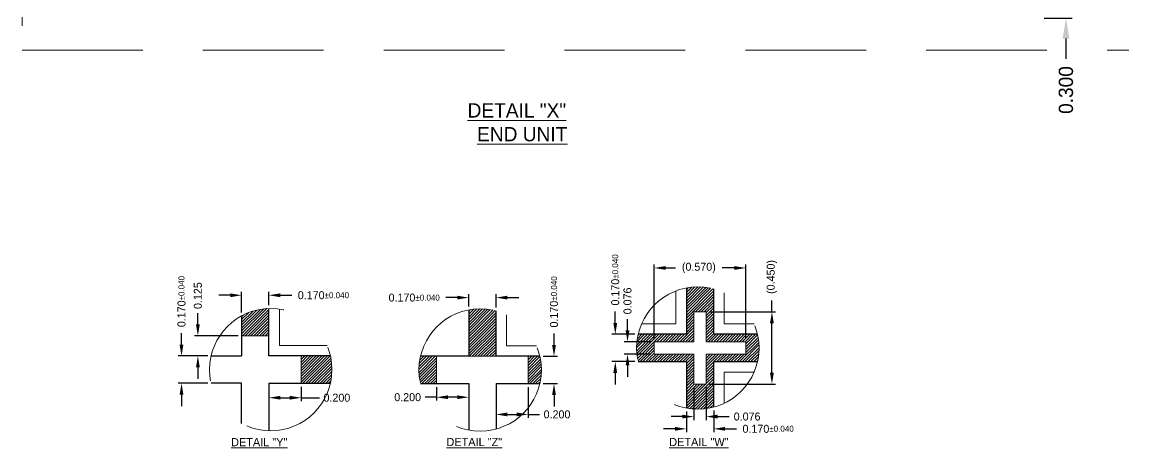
# Model space of a CAD drawing. Extents: x 47.7 to 59.3, y 27.6 to 35.5.
# Drawn here: x 47.76 to 54.64, y 27.64 to 30.29 of the extents above; entities that cross this region are included whole.
import ezdxf

# ---------------------------------------------------------------- set-up
doc = ezdxf.new("R2010")
doc.units = 0
doc.header["$LTSCALE"] = 3
doc.header["$MEASUREMENT"] = 0
doc.linetypes.add('HIDDEN', pattern=[0.375, 0.25, -0.125])
doc.linetypes.add('PHANTOM', pattern=[2.5, 1.25, -0.25, 0.25, -0.25, 0.25, -0.25])
for name, color, linetype, lineweight in [('DETAIL', 6, 'HIDDEN', 15), ('DIM', 4, 'Continuous', 13), ('FULL METAL', 33, 'HIDDEN', 15), ('HATCH', 8, 'Continuous', 5), ('HIDN', 6, 'HIDDEN', 15), ('OBJ3', 40, 'Continuous', 30), ('OBJ4', 7, 'Continuous', 30), ('PHANTOM', 5, 'PHANTOM', 15), ('SAW2', 3, 'HIDDEN', 13), ('TEXT', 2, 'Continuous', 20)]:
    doc.layers.add(name, color=color, linetype=linetype, lineweight=lineweight)
doc.dimstyles.new('3DEC X 20', dxfattribs={"dimtxt": 0.0889, "dimasz": 0.127, "dimexe": 0.0381, "dimexo": 0.0381, "dimgap": 0.0381, "dimtad": 0, "dimdec": 3, "dimzin": 0, "dimdsep": 46, "dimtxsty": 'Standard', "dimcen": 0, "dimadec": 0, "dimazin": 0, "dimtfac": 1, "dimtdec": 3, "dimtofl": 0, "dimtmove": 0, "dimatfit": 3, "dimfxl": 1, "dimtolj": 1, "dimtzin": 0, "dimarcsym": 0})
doc.dimstyles.new('3DEC X 35', dxfattribs={"dimscale": 0.028, "dimtxt": 1.778, "dimasz": 2.54, "dimexe": 0.762, "dimexo": 0.762, "dimgap": 0.762, "dimtad": 0, "dimdec": 3, "dimzin": 0, "dimdsep": 46, "dimtxsty": 'Standard', "dimcen": 0.09, "dimadec": 0, "dimazin": 0, "dimtfac": 1, "dimtdec": 3, "dimtofl": 0, "dimtmove": 0, "dimatfit": 3, "dimfxl": 1, "dimtolj": 1, "dimtzin": 0, "dimarcsym": 0})
pattern_1 = [(45, (47.716382, 13.433811), (-0.008838835, 0.008838835), [])]

# ---------------------------------------------------------------- blocks, each defined once
blk = doc.blocks.new('*D35')
at = {"layer": 'Defpoints', "color": 0, "transparency": 16777216}
for p in [(317.0332, -64.8419), (317.3055, -64.8419), (317.1156, -64.9669)]:
    blk.add_point(p, dxfattribs=at)
at = {"layer": 'DIM', "color": 0, "lineweight": -2, "transparency": 16777216}
for p, q in [((317.0332, -64.7708), (317.0332, -64.6997)), ((317.2842, -64.8419), (317.0119, -64.8419)), ((317.0943, -64.9669), (317.0119, -64.9669)), ((317.0332, -65.0381), (317.0332, -65.1092))]:
    blk.add_line(p, q, dxfattribs=at)
at = {"layer": 'DIM', "color": 0, "transparency": 16777216}
for points in [[(317.0214, -64.7708), (317.0451, -64.7708), (317.0332, -64.8419)], [(317.0451, -65.0381), (317.0214, -65.0381), (317.0332, -64.9669)]]:
    blk.add_solid(points, dxfattribs=at)
at = {"layer": 'DIM', "color": 0, "transparency": 16777216, "insert": (317.0332, -64.5912), "char_height": 0.04978, "attachment_point": 5, "rotation": 90}
blk.add_mtext('\\A1;0.125', dxfattribs=at)
blk = doc.blocks.new('*D36')
at = {"layer": 'Defpoints', "color": 0, "transparency": 16777216}
for p in [(317.4755, -65.1369), (317.6755, -65.1369), (317.6755, -65.227)]:
    blk.add_point(p, dxfattribs=at)
at = {"layer": 'DIM', "color": 0, "lineweight": -2, "transparency": 16777216}
for p, q in [((317.4755, -65.1583), (317.4755, -65.2483)), ((317.6755, -65.1583), (317.6755, -65.2483)), ((317.5467, -65.227), (317.6044, -65.227)), ((317.6755, -65.227), (317.7896, -65.227))]:
    blk.add_line(p, q, dxfattribs=at)
at = {"layer": 'DIM', "color": 0, "transparency": 16777216}
for points in [[(317.5467, -65.2151), (317.5467, -65.2388), (317.4755, -65.227)], [(317.6044, -65.2388), (317.6044, -65.2151), (317.6755, -65.227)]]:
    blk.add_solid(points, dxfattribs=at)
at = {"layer": 'DIM', "color": 0, "transparency": 16777216, "insert": (317.8981, -65.227), "char_height": 0.04978, "attachment_point": 5}
blk.add_mtext('\\A1;0.200', dxfattribs=at)
blk = doc.blocks.new('*D37')
at = {"layer": 'Defpoints', "color": 0, "transparency": 16777216}
for p in [(317.4755, -64.5889), (317.3055, -64.7171), (317.4755, -64.6714)]:
    blk.add_point(p, dxfattribs=at)
at = {"layer": 'DIM', "color": 0, "lineweight": -2, "transparency": 16777216}
for p, q in [((317.3055, -64.6957), (317.3055, -64.5676)), ((317.4755, -64.65), (317.4755, -64.5676)), ((317.2344, -64.5889), (317.1633, -64.5889)), ((317.5467, -64.5889), (317.6178, -64.5889))]:
    blk.add_line(p, q, dxfattribs=at)
at = {"layer": 'DIM', "color": 0, "transparency": 16777216}
for points in [[(317.2344, -64.6008), (317.2344, -64.5771), (317.3055, -64.5889)], [(317.5467, -64.5771), (317.5467, -64.6008), (317.4755, -64.5889)]]:
    blk.add_solid(points, dxfattribs=at)
at = {"layer": 'DIM', "color": 0, "transparency": 16777216, "insert": (317.8144, -64.5889), "char_height": 0.049784, "attachment_point": 5}
blk.add_mtext('\\A1;0.170{\\H0.037338;%%p0.040}', dxfattribs=at)
blk = doc.blocks.new('*D38')
at = {"layer": 'Defpoints', "color": 0, "transparency": 16777216}
for p in [(316.9315, -64.9669), (317.1156, -64.9669), (317.1156, -65.1369)]:
    blk.add_point(p, dxfattribs=at)
at = {"layer": 'DIM', "color": 0, "lineweight": -2, "transparency": 16777216}
for p, q in [((316.9315, -64.8958), (316.9315, -64.8247)), ((317.0943, -64.9669), (316.9102, -64.9669)), ((317.0943, -65.1369), (316.9102, -65.1369)), ((316.9315, -65.2081), (316.9315, -65.2792))]:
    blk.add_line(p, q, dxfattribs=at)
at = {"layer": 'DIM', "color": 0, "transparency": 16777216}
for points in [[(316.9196, -64.8958), (316.9434, -64.8958), (316.9315, -64.9669)], [(316.9434, -65.2081), (316.9196, -65.2081), (316.9315, -65.1369)]]:
    blk.add_solid(points, dxfattribs=at)
at = {"layer": 'DIM', "color": 0, "transparency": 16777216, "insert": (316.9315, -64.6281), "char_height": 0.049784, "attachment_point": 5, "rotation": 90}
blk.add_mtext('\\A1;0.170{\\H0.037338;%%p0.040}', dxfattribs=at)
blk = doc.blocks.new('*D39')
at = {"layer": 'Defpoints', "color": 0, "transparency": 16777216}
for p in [(318.518, -65.1391), (318.718, -65.1391), (318.518, -65.2238)]:
    blk.add_point(p, dxfattribs=at)
at = {"layer": 'DIM', "color": 0, "lineweight": -2, "transparency": 16777216}
for p, q in [((318.518, -65.1604), (318.518, -65.2451)), ((318.718, -65.1604), (318.718, -65.2451)), ((318.518, -65.2238), (318.4468, -65.2238)), ((318.6468, -65.2238), (318.5891, -65.2238))]:
    blk.add_line(p, q, dxfattribs=at)
at = {"layer": 'DIM', "color": 0, "transparency": 16777216}
for points in [[(318.5891, -65.2119), (318.5891, -65.2356), (318.518, -65.2238)], [(318.6468, -65.2356), (318.6468, -65.2119), (318.718, -65.2238)]]:
    blk.add_solid(points, dxfattribs=at)
at = {"layer": 'DIM', "color": 0, "transparency": 16777216, "insert": (318.3384, -65.2238), "char_height": 0.04978, "attachment_point": 5}
blk.add_mtext('\\A1;0.200', dxfattribs=at)
blk = doc.blocks.new('*D40')
at = {"layer": 'Defpoints', "color": 0, "transparency": 16777216}
for p in [(318.888, -65.1391), (319.088, -65.1391), (319.088, -65.3309)]:
    blk.add_point(p, dxfattribs=at)
at = {"layer": 'DIM', "color": 0, "lineweight": -2, "transparency": 16777216}
for p, q in [((318.888, -65.1604), (318.888, -65.3522)), ((319.088, -65.1604), (319.088, -65.3522)), ((318.9591, -65.3309), (319.0168, -65.3309)), ((319.088, -65.3309), (319.1591, -65.3309))]:
    blk.add_line(p, q, dxfattribs=at)
at = {"layer": 'DIM', "color": 0, "transparency": 16777216}
for points in [[(318.9591, -65.319), (318.9591, -65.3427), (318.888, -65.3309)], [(319.0168, -65.3427), (319.0168, -65.319), (319.088, -65.3309)]]:
    blk.add_solid(points, dxfattribs=at)
at = {"layer": 'DIM', "color": 0, "transparency": 16777216, "insert": (319.2675, -65.3309), "char_height": 0.04978, "attachment_point": 5}
blk.add_mtext('\\A1;0.200', dxfattribs=at)
blk = doc.blocks.new('*D41')
at = {"layer": 'Defpoints', "color": 0, "transparency": 16777216}
for p in [(318.718, -64.6037), (318.718, -64.6801), (318.888, -64.6863)]:
    blk.add_point(p, dxfattribs=at)
at = {"layer": 'DIM', "color": 0, "lineweight": -2, "transparency": 16777216}
for p, q in [((318.718, -64.6588), (318.718, -64.5824)), ((318.888, -64.665), (318.888, -64.5824)), ((318.6468, -64.6037), (318.5757, -64.6037)), ((318.9591, -64.6037), (319.0302, -64.6037))]:
    blk.add_line(p, q, dxfattribs=at)
at = {"layer": 'DIM', "color": 0, "transparency": 16777216}
for points in [[(318.6468, -64.6156), (318.6468, -64.5919), (318.718, -64.6037)], [(318.9591, -64.5919), (318.9591, -64.6156), (318.888, -64.6037)]]:
    blk.add_solid(points, dxfattribs=at)
at = {"layer": 'DIM', "color": 0, "transparency": 16777216, "insert": (318.3791, -64.6037), "char_height": 0.049784, "attachment_point": 5}
blk.add_mtext('\\A1;0.170{\\H0.037338;%%p0.040}', dxfattribs=at)
blk = doc.blocks.new('*D42')
at = {"layer": 'Defpoints', "color": 0, "transparency": 16777216}
for p in [(319.1606, -64.9691), (319.2489, -64.9691), (319.1606, -65.1391)]:
    blk.add_point(p, dxfattribs=at)
at = {"layer": 'DIM', "color": 0, "lineweight": -2, "transparency": 16777216}
for p, q in [((319.2489, -64.898), (319.2489, -64.8269)), ((319.1819, -64.9691), (319.2702, -64.9691)), ((319.1819, -65.1391), (319.2702, -65.1391)), ((319.2489, -65.2102), (319.2489, -65.2813))]:
    blk.add_line(p, q, dxfattribs=at)
at = {"layer": 'DIM', "color": 0, "transparency": 16777216}
for points in [[(319.237, -64.898), (319.2607, -64.898), (319.2489, -64.9691)], [(319.2607, -65.2102), (319.237, -65.2102), (319.2489, -65.1391)]]:
    blk.add_solid(points, dxfattribs=at)
at = {"layer": 'DIM', "color": 0, "transparency": 16777216, "insert": (319.2489, -64.6302), "char_height": 0.049784, "attachment_point": 5, "rotation": 90}
blk.add_mtext('\\A1;0.170{\\H0.037338;%%p0.040}', dxfattribs=at)
blk = doc.blocks.new('*D43')
at = {"layer": 'Defpoints', "color": 0, "transparency": 16777216}
for p in [(320.4423, -64.419), (319.8723, -64.879), (320.4423, -64.879)]:
    blk.add_point(p, dxfattribs=at)
at = {"layer": 'DIM', "color": 0, "lineweight": -2, "transparency": 16777216}
for p, q in [((319.8723, -64.8577), (319.8723, -64.3977)), ((319.9434, -64.419), (320.004, -64.419)), ((320.3711, -64.419), (320.2956, -64.419)), ((320.4423, -64.8577), (320.4423, -64.3977))]:
    blk.add_line(p, q, dxfattribs=at)
at = {"layer": 'DIM', "color": 0, "transparency": 16777216}
for points in [[(319.9434, -64.4071), (319.9434, -64.4308), (319.8723, -64.419)], [(320.3711, -64.4308), (320.3711, -64.4071), (320.4423, -64.419)]]:
    blk.add_solid(points, dxfattribs=at)
at = {"layer": 'DIM', "color": 0, "transparency": 16777216, "insert": (320.1498, -64.419), "char_height": 0.049784, "attachment_point": 5}
blk.add_mtext('\\A1;(0.570)', dxfattribs=at)
blk = doc.blocks.new('*D44')
at = {"layer": 'Defpoints', "color": 0, "transparency": 16777216}
for p in [(320.1193, -65.142), (320.1953, -65.142), (320.1953, -65.3442)]:
    blk.add_point(p, dxfattribs=at)
at = {"layer": 'DIM', "color": 0, "lineweight": -2, "transparency": 16777216}
for p, q in [((320.1193, -65.1634), (320.1193, -65.3656)), ((320.1953, -65.1634), (320.1953, -65.3656)), ((320.0481, -65.3442), (319.977, -65.3442)), ((320.2664, -65.3442), (320.3375, -65.3442))]:
    blk.add_line(p, q, dxfattribs=at)
at = {"layer": 'DIM', "color": 0, "transparency": 16777216}
for points in [[(320.0481, -65.3561), (320.0481, -65.3324), (320.1193, -65.3442)], [(320.2664, -65.3324), (320.2664, -65.3561), (320.1953, -65.3442)]]:
    blk.add_solid(points, dxfattribs=at)
at = {"layer": 'DIM', "color": 0, "transparency": 16777216, "insert": (320.4501, -65.3442), "char_height": 0.04978, "attachment_point": 5}
blk.add_mtext('\\A1;0.076', dxfattribs=at)
blk = doc.blocks.new('*D45')
at = {"layer": 'Defpoints', "color": 0, "transparency": 16777216}
for p in [(320.0723, -65.2918), (320.2423, -65.2856), (320.2423, -65.4205)]:
    blk.add_point(p, dxfattribs=at)
at = {"layer": 'DIM', "color": 0, "lineweight": -2, "transparency": 16777216}
for p, q in [((320.0723, -65.3131), (320.0723, -65.4418)), ((320.2423, -65.3069), (320.2423, -65.4418)), ((320.0011, -65.4205), (319.93, -65.4205)), ((320.3134, -65.4205), (320.3845, -65.4205))]:
    blk.add_line(p, q, dxfattribs=at)
at = {"layer": 'DIM', "color": 0, "transparency": 16777216}
for points in [[(320.0011, -65.4324), (320.0011, -65.4087), (320.0723, -65.4205)], [(320.3134, -65.4087), (320.3134, -65.4324), (320.2423, -65.4205)]]:
    blk.add_solid(points, dxfattribs=at)
at = {"layer": 'DIM', "color": 0, "transparency": 16777216, "insert": (320.5811, -65.4205), "char_height": 0.049784, "attachment_point": 5}
blk.add_mtext('\\A1;0.170{\\H0.037338;%%p0.040}', dxfattribs=at)
blk = doc.blocks.new('*D46')
at = {"layer": 'Defpoints', "color": 0, "transparency": 16777216}
for p in [(319.7062, -64.879), (319.8723, -64.879), (319.8723, -64.955)]:
    blk.add_point(p, dxfattribs=at)
at = {"layer": 'DIM', "color": 0, "lineweight": -2, "transparency": 16777216}
for p, q in [((319.7062, -64.8079), (319.7062, -64.7368)), ((319.8509, -64.879), (319.6848, -64.879)), ((319.8509, -64.955), (319.6848, -64.955)), ((319.7062, -65.0262), (319.7062, -65.0973))]:
    blk.add_line(p, q, dxfattribs=at)
at = {"layer": 'DIM', "color": 0, "transparency": 16777216}
for points in [[(319.6943, -64.8079), (319.718, -64.8079), (319.7062, -64.879)], [(319.718, -65.0262), (319.6943, -65.0262), (319.7062, -64.955)]]:
    blk.add_solid(points, dxfattribs=at)
at = {"layer": 'DIM', "color": 0, "transparency": 16777216, "insert": (319.7062, -64.6242), "char_height": 0.04978, "attachment_point": 5, "rotation": 90}
blk.add_mtext('\\A1;0.076', dxfattribs=at)
blk = doc.blocks.new('*D47')
at = {"layer": 'Defpoints', "color": 0, "transparency": 16777216}
for p in [(319.6299, -64.832), (319.7728, -64.832), (319.7724, -65.002)]:
    blk.add_point(p, dxfattribs=at)
at = {"layer": 'DIM', "color": 0, "lineweight": -2, "transparency": 16777216}
for p, q in [((319.6299, -64.7609), (319.6299, -64.6898)), ((319.7514, -64.832), (319.6085, -64.832)), ((319.7511, -65.002), (319.6085, -65.002)), ((319.6299, -65.0732), (319.6299, -65.1443))]:
    blk.add_line(p, q, dxfattribs=at)
at = {"layer": 'DIM', "color": 0, "transparency": 16777216}
for points in [[(319.618, -64.7609), (319.6417, -64.7609), (319.6299, -64.832)], [(319.6417, -65.0732), (319.618, -65.0732), (319.6299, -65.002)]]:
    blk.add_solid(points, dxfattribs=at)
at = {"layer": 'DIM', "color": 0, "transparency": 16777216, "insert": (319.6299, -64.4932), "char_height": 0.049784, "attachment_point": 5, "rotation": 90}
blk.add_mtext('\\A1;0.170{\\H0.037338;%%p0.040}', dxfattribs=at)
blk = doc.blocks.new('*D48')
at = {"layer": 'Defpoints', "color": 0, "transparency": 16777216}
for p in [(320.1953, -64.692), (320.6046, -64.692), (320.1953, -65.142)]:
    blk.add_point(p, dxfattribs=at)
at = {"layer": 'DIM', "color": 0, "lineweight": -2, "transparency": 16777216}
for p, q in [((320.6046, -64.692), (320.6046, -64.6209)), ((320.2166, -64.692), (320.6259, -64.692)), ((320.6046, -65.0709), (320.6046, -64.7632)), ((320.2166, -65.142), (320.6259, -65.142))]:
    blk.add_line(p, q, dxfattribs=at)
at = {"layer": 'DIM', "color": 0, "transparency": 16777216}
for points in [[(320.6164, -64.7632), (320.5927, -64.7632), (320.6046, -64.692)], [(320.5927, -65.0709), (320.6164, -65.0709), (320.6046, -65.142)]]:
    blk.add_solid(points, dxfattribs=at)
at = {"layer": 'DIM', "color": 0, "transparency": 16777216, "insert": (320.6046, -64.4751), "char_height": 0.049784, "attachment_point": 5, "rotation": 90}
blk.add_mtext('\\A1;(0.450)', dxfattribs=at)
blk = doc.blocks.new('*D81')
at = {"layer": 'Defpoints', "color": 0, "transparency": 16777216}
for p in [(322.2599, -62.5635), (322.2599, -62.8635), (322.4339, -62.8635)]:
    blk.add_point(p, dxfattribs=at)
at = {"layer": 'DIM', "color": 0, "lineweight": -2, "transparency": 16777216}
for p, q in [((322.4339, -62.4365), (322.4339, -62.3095)), ((322.298, -62.5635), (322.472, -62.5635)), ((322.298, -62.8635), (322.472, -62.8635)), ((322.4339, -62.9905), (322.4339, -63.1175))]:
    blk.add_line(p, q, dxfattribs=at)
at = {"layer": 'DIM', "color": 0, "transparency": 16777216}
for points in [[(322.4128, -62.4365), (322.4551, -62.4365), (322.4339, -62.5635)], [(322.4551, -62.9905), (322.4128, -62.9905), (322.4339, -62.8635)]]:
    blk.add_solid(points, dxfattribs=at)
at = {"layer": 'DIM', "color": 0, "transparency": 16777216, "insert": (322.4339, -63.3112), "char_height": 0.0889, "attachment_point": 5, "rotation": 90}
blk.add_mtext('\\A1;0.300', dxfattribs=at)

msp = doc.modelspace()

# ---------------------------------------------------------------- hatches: boundary and pattern name
at = {"layer": 'HATCH'}
h = msp.add_hatch(dxfattribs=at)
h.set_pattern_fill('ANSI31', color=256, scale=0.1)
h.set_pattern_definition(pattern_1)
h.paths.add_polyline_path([(52.0591, 28.62459, 0.113123), (51.8891, 28.63078), (51.8891, 28.34253), (51.58961, 28.34253, 0.0568387), (51.57983, 28.25679, 0.0558488), (51.58928, 28.17253), (51.8891, 28.17253), (51.8891, 27.88281, 0.113123), (52.0591, 27.889), (52.0591, 28.17253), (52.33191, 28.17253, 0.0558488), (52.34135, 28.25679, 0.0568387), (52.33157, 28.34253), (52.0591, 28.34253)])
h.paths.add_polyline_path([(52.0121, 28.48253), (52.0121, 28.29553), (52.2591, 28.29553), (52.2591, 28.21953), (52.0121, 28.21953), (52.0121, 28.03253), (51.9361, 28.03253), (51.9361, 28.21953), (51.6891, 28.21953), (51.6891, 28.29553), (51.9361, 28.29553), (51.9361, 28.48253)], flags=16)
h = msp.add_hatch(dxfattribs=at)
h.set_pattern_fill('ANSI31', color=256, scale=0.1)
h.set_pattern_definition(pattern_1)
h.paths.add_polyline_path([(49.29238, 28.50321, 0.1171722), (49.12238, 28.45749), (49.12238, 28.33262), (49.29238, 28.33262)])
h.paths.add_polyline_path([(49.68434, 28.12262, 0.0563436), (49.67473, 28.20762), (49.49238, 28.20762), (49.49238, 28.03762), (49.67473, 28.03762, 0.0563436)])
h = msp.add_hatch(dxfattribs=at)
h.set_pattern_fill('ANSI31', color=256, scale=0.1)
h.set_pattern_definition(pattern_1)
h.paths.add_polyline_path([(50.70481, 28.48825, 0.113123), (50.53481, 28.49444), (50.53481, 28.20546), (50.70481, 28.20546)])
h.paths.add_polyline_path([(50.33481, 28.20546), (50.23515, 28.20546, 0.0563436), (50.22554, 28.12046, 0.0563436), (50.23515, 28.03546), (50.33481, 28.03546)])
h.paths.add_polyline_path([(50.98705, 28.12046, 0.0563436), (50.97744, 28.20546), (50.90481, 28.20546), (50.90481, 28.03546), (50.97744, 28.03546, 0.0563436)])

# ---------------------------------------------------------------- linework, layer by layer
at = {"layer": 'DETAIL'}
for centre in [(51.96059, 28.25679), (49.30358, 28.12262), (50.6063, 28.12046)]:
    msp.add_circle(centre, 0.38076, dxfattribs=at)
at = {"layer": 'FULL METAL'}
msp.add_lwpolyline([(51.9361, 28.29553), (51.9361, 28.48253), (52.0121, 28.48253), (52.0121, 28.29553), (52.2591, 28.29553), (52.2591, 28.21953), (52.0121, 28.21953), (52.0121, 28.03253), (51.9361, 28.03253), (51.9361, 28.21953), (51.6891, 28.21953), (51.6891, 28.29553)], close=True, dxfattribs=at)
at = {"layer": 'HIDN'}
msp.add_lwpolyline([(47.75676, 35.51224), (47.75676, 30.11108), (54.64198, 30.11108)], dxfattribs=at)
at = {"layer": 'OBJ3'}
for p, q in [((49.12238, 28.45749), (49.12238, 28.20762)), ((48.93243, 28.20762), (49.12238, 28.20762)), ((49.29238, 28.03762), (49.29238, 27.74203)), ((49.29238, 28.03762), (49.67473, 28.03762)), ((50.23515, 28.03546), (50.53481, 28.03546)), ((50.53481, 28.03546), (50.53481, 27.74647)), ((50.70481, 28.03546), (50.70481, 27.75266)), ((50.70481, 28.03546), (50.97744, 28.03546))]:
    msp.add_line(p, q, dxfattribs=at)
msp.add_lwpolyline([(49.12238, 27.78774), (49.12238, 28.03762), (48.93243, 28.03762)], dxfattribs=at)
at = {"layer": 'OBJ4'}
for p, q in [((51.8891, 28.63078), (51.8891, 28.34253)), ((52.0591, 28.34253), (52.0591, 28.62459)), ((49.29238, 28.20762), (49.29238, 28.50321)), ((50.53481, 28.49444), (50.53481, 28.20546)), ((50.70481, 28.20546), (50.70481, 28.48825)), ((51.8891, 28.34253), (51.58961, 28.34253)), ((52.33157, 28.34253), (52.0591, 28.34253)), ((49.67473, 28.20762), (49.29238, 28.20762)), ((50.53481, 28.20546), (50.23515, 28.20546)), ((50.97744, 28.20546), (50.70481, 28.20546)), ((51.58928, 28.17253), (51.8891, 28.17253)), ((51.8891, 28.17253), (51.8891, 27.88281)), ((52.0591, 27.889), (52.0591, 28.17253)), ((52.0591, 28.17253), (52.33191, 28.17253))]:
    msp.add_line(p, q, dxfattribs=at)
at = {"layer": 'PHANTOM'}
for points in [[(51.8241, 28.61225), (51.8241, 28.40753), (51.61094, 28.40753)], [(52.31024, 28.40753), (52.1241, 28.40753), (52.1241, 28.60065)], [(49.65355, 28.27262), (49.35738, 28.27262), (49.35738, 28.49956)], [(50.95626, 28.27046), (50.76981, 28.27046), (50.76981, 28.46432)], [(52.1241, 27.91293), (52.1241, 28.10753), (52.31087, 28.10753)]]:
    msp.add_lwpolyline(points, dxfattribs=at)
at = {"layer": 'SAW2'}
for p, q in [((49.29238, 28.33262), (49.12238, 28.33262)), ((49.49238, 28.03762), (49.49238, 28.20762)), ((50.33481, 28.03546), (50.33481, 28.20546)), ((50.53481, 28.20546), (50.70481, 28.20546)), ((50.90481, 28.03546), (50.90481, 28.20546))]:
    msp.add_line(p, q, dxfattribs=at)

# ---------------------------------------------------------------- texts
at = {"layer": 'TEXT'}
for s, height, p in [('%%UDETAIL "X"', 0.0889, (50.52808, 29.69213)), ('%%UEND UNIT', 0.0889, (50.58735, 29.54397)), ('%%UDETAIL "Y"', 0.0508, (49.05658, 27.64561)), ('%%UDETAIL "Z"', 0.0508, (50.39641, 27.64666)), ('%%UDETAIL "W"', 0.0508, (51.78244, 27.64666))]:
    msp.add_text(s, height=height, dxfattribs=at).set_placement(p)

# ---------------------------------------------------------------- dimensions: what is measured, and where the dimension line sits
at = {"layer": 'DIM'}
for base, p1, p2, dimstyle, picture, middle in [((54.25077, 30.31108), (54.07676, 30.61108), (54.07676, 30.31108), '3DEC X 20', '*D81', (54.25077, 29.86341)), ((48.85009, 28.33262), (48.93243, 28.20762), (49.12238, 28.33262), '3DEC X 35', '*D35', (48.85009, 28.58332))]:
    dim = msp.add_linear_dim(base=base, p1=p1, p2=p2, angle=90, dimstyle=dimstyle, dxfattribs=at)
    dim.commit()
    dim.dimension.update_dxf_attribs({"geometry": picture, "text_midpoint": middle, "insert": (-268.18316, 93.17456)})
for base, p1, p2, picture, middle in [((51.4467, 28.34253), (51.58928, 28.17253), (51.58961, 28.34253), '*D47', (51.4467, 28.68138)), ((51.06571, 28.20546), (50.97744, 28.03546), (50.97744, 28.20546), '*D42', (51.06571, 28.54431))]:
    dim = msp.add_linear_dim(base=base, p1=p1, p2=p2, angle=90, dimstyle='3DEC X 35', override={"dimtol": 1, "dimtp": 0.04, "dimtm": 0.04, "dimtfac": 0.75}, dxfattribs=at)
    dim.commit()
    dim.dimension.update_dxf_attribs({"geometry": picture, "text_midpoint": middle, "dimtype": 128, "insert": (-268.18316, 93.17456)})
dim = msp.add_linear_dim(base=(52.2591, 28.75557), p1=(51.6891, 28.29553), p2=(52.2591, 28.29553), text='(<>)', dimstyle='3DEC X 35', dxfattribs=at)
dim.commit()
dim.dimension.update_dxf_attribs({"geometry": '*D43', "text_midpoint": (51.96662, 28.75557), "dimtype": 128, "insert": (-268.18316, 93.17456)})
dim = msp.add_linear_dim(base=(52.42144, 28.48253), p1=(52.0121, 28.03253), p2=(52.0121, 28.48253), angle=90, text='(<>)', dimstyle='3DEC X 35', dxfattribs=at)
dim.commit()
dim.dimension.update_dxf_attribs({"geometry": '*D48', "text_midpoint": (52.42144, 28.69944), "dimtype": 128, "insert": (-268.18316, 93.17456)})
dim = msp.add_linear_dim(base=(48.74834, 28.20762), p1=(48.93243, 28.03762), p2=(48.93243, 28.20762), angle=90, dimstyle='3DEC X 35', override={"dimtol": 1, "dimtp": 0.04, "dimtm": 0.04, "dimtfac": 0.75}, dxfattribs=at)
dim.commit()
dim.dimension.update_dxf_attribs({"geometry": '*D38', "text_midpoint": (48.74834, 28.54647), "insert": (-268.18316, 93.17456)})
for base, p1, p2, override, picture, middle in [((49.29238, 28.58565), (49.12238, 28.45749), (49.29238, 28.50321), {"dimgap": 0.762, "dimtol": 1, "dimlim": 0, "dimtp": 0.04, "dimtm": 0.04, "dimtfac": 0.75}, '*D37', (49.63124, 28.58565)), ((50.53481, 28.57085), (50.70481, 28.48825), (50.53481, 28.49444), {"dimtol": 1, "dimtp": 0.04, "dimtm": 0.04, "dimtfac": 0.75}, '*D41', (50.19595, 28.57085)), ((52.0591, 27.75405), (51.8891, 27.88281), (52.0591, 27.889), {"dimtol": 1, "dimtp": 0.04, "dimtm": 0.04, "dimtfac": 0.75}, '*D45', (52.39796, 27.75405))]:
    dim = msp.add_linear_dim(base=base, p1=p1, p2=p2, dimstyle='3DEC X 35', override=override, dxfattribs=at)
    dim.commit()
    dim.dimension.update_dxf_attribs({"geometry": picture, "text_midpoint": middle, "insert": (-268.18316, 93.17456)})
dim = msp.add_linear_dim(base=(51.52301, 28.29553), p1=(51.6891, 28.21953), p2=(51.6891, 28.29553), angle=90, dimstyle='3DEC X 35', dxfattribs=at)
dim.commit()
dim.dimension.update_dxf_attribs({"geometry": '*D46', "text_midpoint": (51.52301, 28.55037), "dimtype": 128, "insert": (-268.18316, 93.17456)})
for base, p1, p2, picture, middle in [((49.49238, 27.94759), (49.29238, 28.03762), (49.49238, 28.03762), '*D36', (49.71494, 27.94759)), ((50.90481, 27.84367), (50.70481, 28.03546), (50.90481, 28.03546), '*D40', (51.08439, 27.84367))]:
    dim = msp.add_linear_dim(base=base, p1=p1, p2=p2, dimstyle='3DEC X 35', dxfattribs=at)
    dim.commit()
    dim.dimension.update_dxf_attribs({"geometry": picture, "text_midpoint": middle, "dimtype": 128, "insert": (-268.18316, 93.17456)})
for base, p1, p2, picture, middle in [((50.33481, 27.95078), (50.53481, 28.03546), (50.33481, 28.03546), '*D39', (50.15523, 27.95078)), ((52.0121, 27.83032), (51.9361, 28.03253), (52.0121, 28.03253), '*D44', (52.26695, 27.83032))]:
    dim = msp.add_linear_dim(base=base, p1=p1, p2=p2, dimstyle='3DEC X 35', dxfattribs=at)
    dim.commit()
    dim.dimension.update_dxf_attribs({"geometry": picture, "text_midpoint": middle, "insert": (-268.18316, 93.17456)})

doc.saveas('drawing.dxf')
